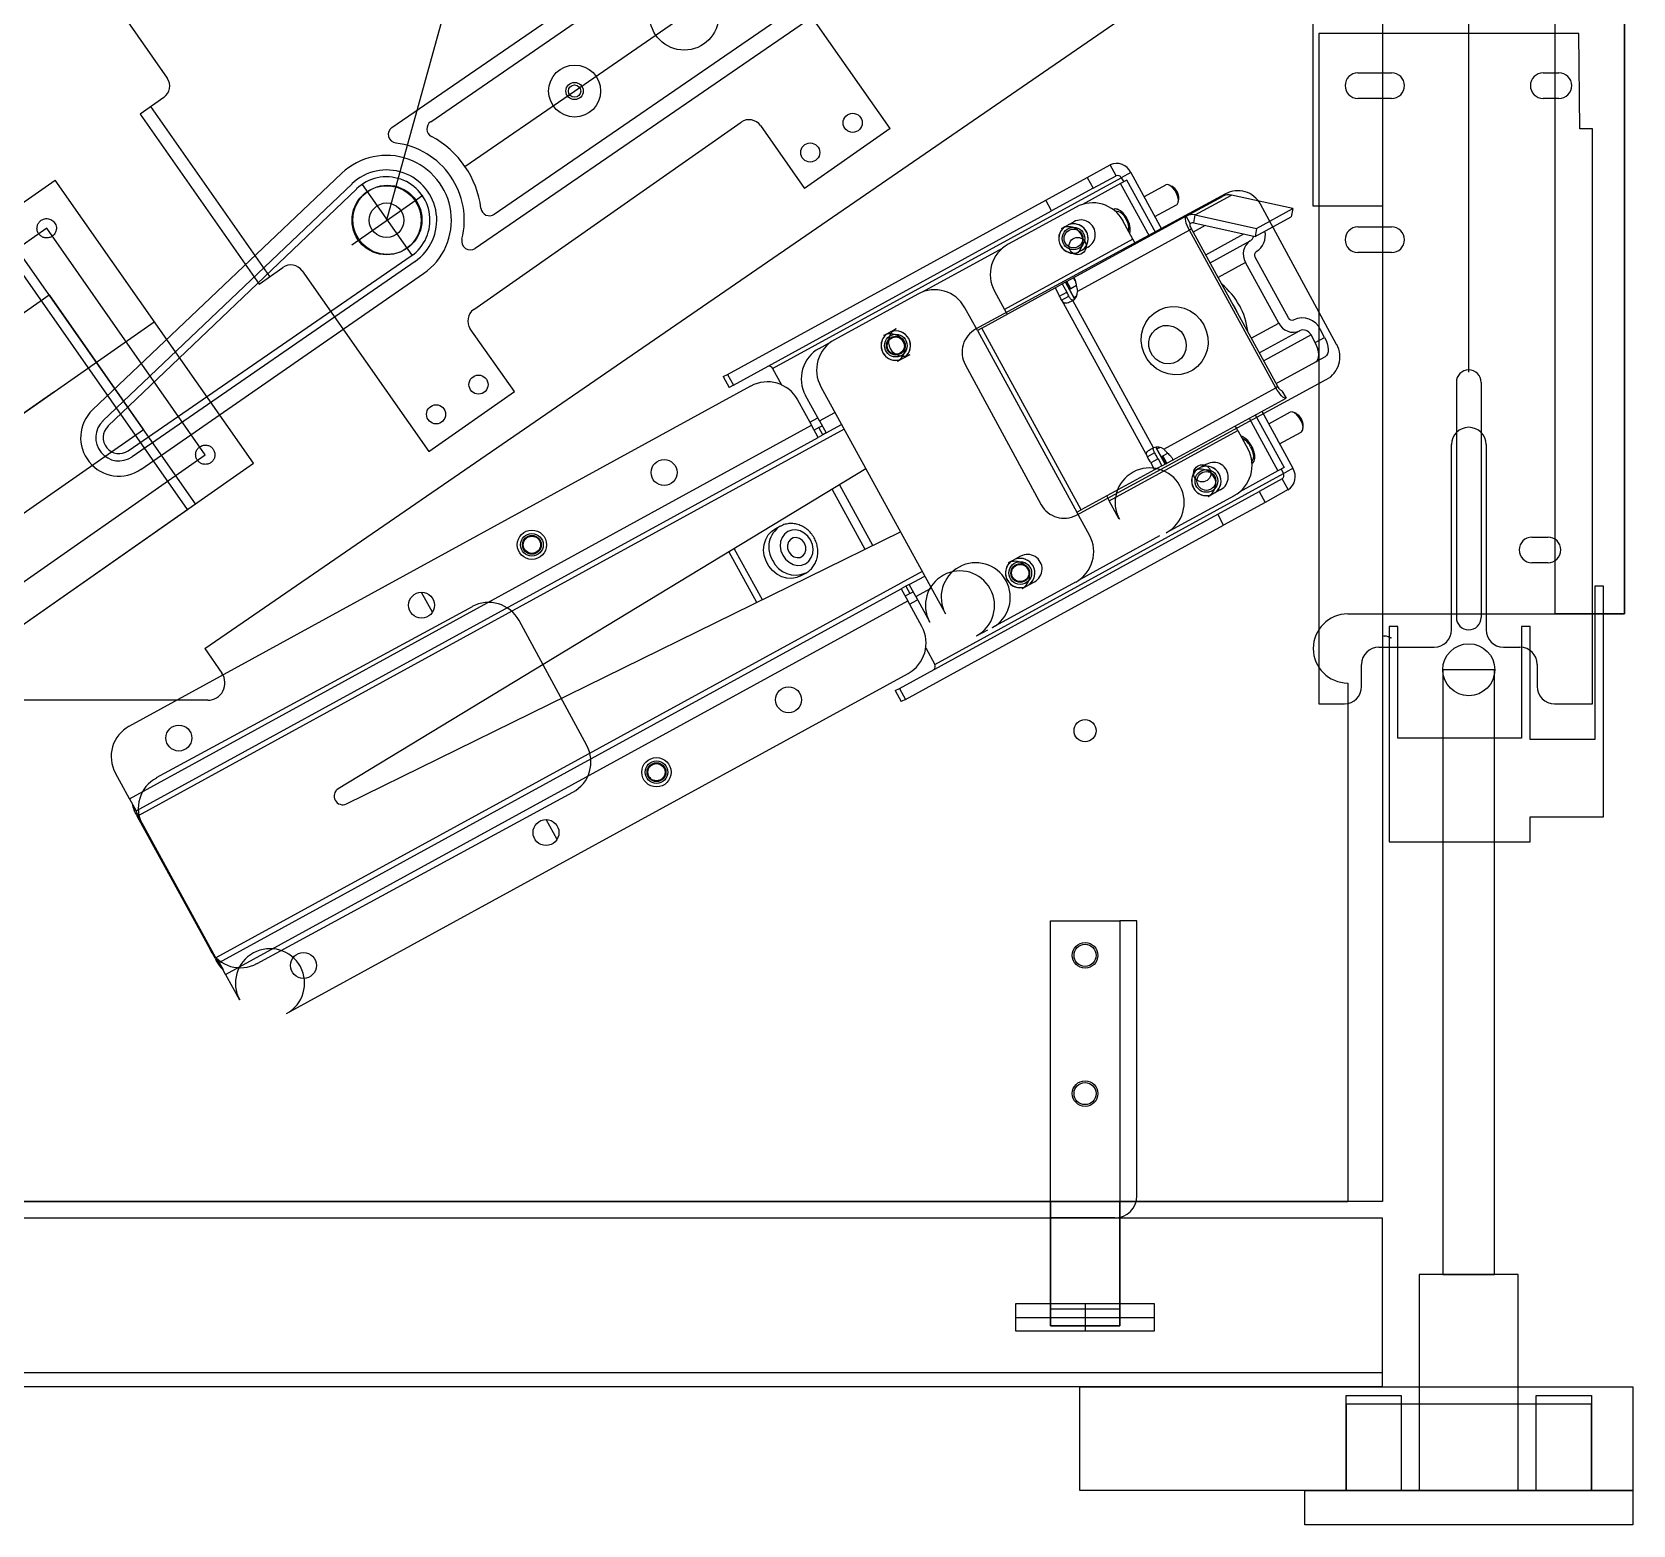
# Model space of a CAD drawing. Extents: x 0 to 23.2, y -2.3 to 46.
# Drawn here: x 11.48 to 23.06, y -2.34 to 8.46 of the extents above; entities that cross this region are included whole.
import ezdxf

# ---------------------------------------------------------------- set-up
doc = ezdxf.new("R2010")
doc.units = 0
doc.header["$LTSCALE"] = 5.77014
doc.header["$MEASUREMENT"] = 0
for name, color, linetype, true_color in [('1_250BIT_500DEP', 5, 'Continuous', 0x0000ff), ('3_250BIT_500TAB', 5, 'Continuous', 0x0000ff), ('6_125BIT_500DEP', 5, 'Continuous', 0x0000ff), ('7_VCARVE_BIT', 5, 'Continuous', 0x0000ff), ('8_250BIT_500OUTLINE', 5, 'Continuous', 0x0000ff), ('DF_COMPONENT', 4, 'Continuous', 0x00ffff)]:
    doc.layers.add(name, color=color, linetype=linetype, true_color=true_color)

msp = doc.modelspace()

# ---------------------------------------------------------------- linework, layer by layer
at = {"linetype": 'Continuous'}
for p, q in [((17.69, 7.761), (16.78, 9.061)), ((12.143, 8.581), (12.461, 8.126)), ((12.437, 7.987), (12.265, 7.866)), ((12.341, 7.92), (13.202, 6.69)), ((12.265, 7.866), (13.126, 6.636)), ((14.678, 6.452), (16.613, 7.807)), ((16.753, 7.783), (17.071, 7.328)), ((17.69, 7.761), (17.071, 7.328)), ((11.921, 5.726), (13.724, 7.439)), ((8.149, 4.936), (11.651, 7.388)), ((13.085, 5.34), (11.651, 7.388)), ((11.997, 5.646), (13.798, 7.362)), ((13.832, 7.326), (12.033, 5.608)), ((14.233, 6.845), (13.874, 7.357)), ((13.797, 6.921), (14.31, 7.28)), ((12.665, 5.047), (11.231, 7.094)), ((11.549, 7.098), (11.549, 7.098)), ((11.564, 7.077), (11.564, 7.077)), ((11.59, 7.04), (8.497, 4.875)), ((12.608, 5.006), (11.174, 7.054)), ((12.737, 5.402), (11.59, 7.04)), ((12.178, 5.43), (14.227, 6.84)), ((14.254, 6.8), (12.208, 5.387)), ((13.126, 6.636), (13.298, 6.757)), ((13.437, 6.732), (14.353, 5.424)), ((12.271, 5.296), (14.315, 6.713)), ((10.681, 5.91), (11.607, 6.558)), ((11.607, 6.558), (12.289, 5.583)), ((8.866, 3.912), (12.368, 6.364)), ((14.972, 5.858), (14.653, 6.313)), ((11.641, 5.855), (9.593, 4.421)), ((14.353, 5.424), (14.972, 5.858)), ((12.289, 5.583), (11.364, 4.935)), ((12.697, 5.459), (12.697, 5.459)), ((9.583, 2.888), (13.085, 5.34)), ((9.644, 3.237), (12.737, 5.402)), ((12.711, 5.438), (12.711, 5.438)), ((10.003, 3.182), (12.665, 5.047)), ((10.06, 3.223), (12.608, 5.006))]:
    msp.add_line(p, q, dxfattribs=at)
for centre, radius in [((17.419, 7.803), 0.069), ((17.112, 7.588), 0.069), ((14.054, 7.101), 0.25), ((14.048, 7.098), 0.125), ((14.713, 5.909), 0.069), ((14.406, 5.694), 0.069)]:
    msp.add_circle(centre, radius, dxfattribs=at)
for centre, radius, start, end in [((14.048, 7.098), 0.469, 304.7292, 133.5208), ((14.048, 7.099), 0.363, 304.6368, 133.6132), ((14.048, 7.098), 0.314, 304.7292, 133.8724), ((12.113, 5.525), 0.278, 133.5208, 304.7292), ((12.113, 5.525), 0.168, 133.6132, 304.6368), ((12.113, 5.525), 0.115, 133.6966, 304.5534)]:
    msp.add_arc(centre, radius, start, end, dxfattribs=at)
for points in [[(12.478, 8.051), (12.483, 8.077), (12.477, 8.104), (12.461, 8.126)], [(12.437, 7.987), (12.458, 8.002), (12.473, 8.025), (12.478, 8.051)], [(16.688, 7.824), (16.662, 7.829), (16.635, 7.823), (16.613, 7.807)], [(16.753, 7.783), (16.737, 7.804), (16.714, 7.819), (16.688, 7.824)], [(13.373, 6.773), (13.347, 6.778), (13.32, 6.772), (13.298, 6.757)], [(13.437, 6.732), (13.422, 6.754), (13.399, 6.769), (13.373, 6.773)], [(14.637, 6.388), (14.632, 6.362), (14.638, 6.335), (14.653, 6.313)], [(14.678, 6.452), (14.656, 6.437), (14.642, 6.414), (14.637, 6.388)]]:
    msp.add_open_spline(points, degree=3, dxfattribs=at)
for points, knots in [([(11.549, 7.098), (11.543, 7.092), (11.531, 7.081), (11.521, 7.059), (11.518, 7.034), (11.525, 7.01), (11.539, 6.99), (11.559, 6.975), (11.583, 6.969), (11.608, 6.971), (11.634, 6.983), (11.656, 7.009), (11.663, 7.047), (11.65, 7.082), (11.621, 7.106), (11.583, 7.114), (11.561, 7.103), (11.549, 7.098)], [0, 0, 0, 0, 0.055997, 0.111193, 0.16719, 0.223187, 0.278382, 0.334379, 0.390376, 0.445572, 0.501569, 0.58547, 0.666883, 0.750784, 0.834686, 0.916099, 1, 1, 1, 1]), ([(12.697, 5.459), (12.69, 5.454), (12.678, 5.443), (12.668, 5.42), (12.666, 5.396), (12.672, 5.372), (12.686, 5.351), (12.707, 5.337), (12.73, 5.331), (12.755, 5.333), (12.778, 5.343), (12.795, 5.361), (12.806, 5.383), (12.808, 5.408), (12.801, 5.432), (12.787, 5.452), (12.767, 5.467), (12.743, 5.473), (12.718, 5.471), (12.704, 5.463), (12.697, 5.459)], [0, 0, 0, 0, 0.055822, 0.110845, 0.166667, 0.222489, 0.277512, 0.333333, 0.389155, 0.444178, 0.5, 0.555822, 0.610845, 0.666667, 0.722489, 0.777511, 0.833333, 0.889155, 0.944178, 1, 1, 1, 1])]:
    msp.add_open_spline(points, degree=3, knots=knots, dxfattribs=at)
at = {"layer": '1_250BIT_500DEP', "linetype": 'Continuous'}
msp.add_circle((14.048, 7.098), 0.25, dxfattribs=at)
at = {"layer": '3_250BIT_500TAB', "linetype": 'Continuous'}
for p, q in [((20.115, 7.289), (18.308, 6.309)), ((20.919, 6.2), (20.369, 7.214)), ((18.233, 6.055), (18.783, 5.04)), ((19.038, 4.965), (20.844, 5.945)), ((14.667, 4.302), (12.382, 3.063)), ((15.496, 3.299), (15.006, 4.202)), ((13.111, 1.72), (15.395, 2.96)), ((12.282, 2.724), (12.772, 1.821))]:
    msp.add_line(p, q, dxfattribs=at)
for centre, radius, start, end in [((20.204, 7.124), 0.188, 28.4849, 118.4849), ((18.398, 6.144), 0.188, 118.4849, 208.4849), ((20.755, 6.11), 0.188, 298.4849, 28.4849), ((18.948, 5.13), 0.188, 208.4849, 298.4849), ((14.786, 4.083), 0.25, 28.4849, 118.4849), ((15.276, 3.18), 0.25, 298.4849, 28.4849), ((12.502, 2.843), 0.25, 118.4849, 208.4849), ((12.991, 1.94), 0.25, 208.4849, 298.4849)]:
    msp.add_arc(centre, radius, start, end, dxfattribs=at)
at = {"layer": '6_125BIT_500DEP', "linetype": 'Continuous'}
for p, q in [((21.785, 5.925), (21.785, 4.225)), ((21.965, 5.925), (21.965, 4.225))]:
    msp.add_line(p, q, dxfattribs=at)
for centre, start, end in [((21.875, 5.925), 0, 180), ((21.875, 4.225), 180, 0)]:
    msp.add_arc(centre, 0.09, start, end, dxfattribs=at)
at = {"layer": '7_VCARVE_BIT', "linetype": 'Continuous'}
for centre, radius in [((15.408, 8.033), 0.0445), ((19.046, 6.911), 0.0625), ((17.731, 6.191), 0.0625), ((19.947, 5.267), 0.0625), ((15.099, 4.75), 0.0625), ((18.631, 4.546), 0.0625), ((19.1, 3.405), 0.08), ((16, 3.105), 0.0625), ((19.1, 1.78), 0.08), ((19.1, 0.78), 0.08)]:
    msp.add_circle(centre, radius, dxfattribs=at)
at = {"layer": '8_250BIT_500OUTLINE', "linetype": 'Continuous'}
for p, q in [((23, 4.25), (23, 46)), ((21, 4.25), (23, 4.25)), ((21, 3.75), (21, 0)), ((1.5, 0), (21, 0))]:
    msp.add_line(p, q, dxfattribs=at)
msp.add_arc((21, 4), 0.25, 90, 270, dxfattribs=at)
at = {"layer": 'DF_COMPONENT', "linetype": 'Continuous'}
for p, q in [((22.5, 4.25), (22.5, 46)), ((23, 46), (23, 4.25)), ((20.75, 7.201), (20.75, 15.321)), ((21.25, 15.321), (21.25, 7.201)), ((14.087, 7.77), (18.508, 10.81)), ((14.367, 7.811), (18.579, 10.707)), ((14.964, 10.413), (14.048, 7.098)), ((14.827, 7.141), (19.24, 10.175)), ((14.689, 6.895), (19.311, 10.072)), ((21.875, 6), (21.875, 9.858)), ((12.734, 4), (20.671, 9.457)), ((21.25, 9.275), (21.25, 0)), ((15.408, 8.033), (16.201, 8.579)), ((20.79, 8.45), (20.79, 3.6)), ((22.67, 8.45), (20.79, 8.45)), ((22.677, 7.76), (22.67, 8.45)), ((21.073, 8.165), (21.317, 8.165)), ((22.413, 8.165), (22.527, 8.165)), ((14.614, 7.488), (15.408, 8.033)), ((20.98, 8.072), (20.98, 8.072)), ((21.41, 8.072), (21.41, 8.072)), ((22.32, 8.072), (22.32, 8.072)), ((22.62, 8.072), (22.62, 8.072)), ((21.317, 7.98), (21.073, 7.98)), ((22.527, 7.98), (22.413, 7.98)), ((22.77, 7.76), (22.677, 7.76)), ((22.77, 3.6), (22.77, 7.76)), ((19.114, 7.408), (19.282, 7.499)), ((19.158, 7.329), (19.325, 7.42)), ((19.325, 7.42), (19.282, 7.499)), ((19.43, 7.444), (19.362, 7.406)), ((19.43, 7.444), (19.656, 7.032)), ((16.84, 6.025), (19.362, 7.406)), ((18.815, 7.244), (19.114, 7.408)), ((19.158, 7.329), (18.858, 7.165)), ((19.356, 7.363), (19.081, 7.212)), ((19.114, 7.408), (19.158, 7.329)), ((19.402, 7.388), (19.356, 7.363)), ((19.565, 6.982), (19.356, 7.363)), ((19.362, 7.406), (19.379, 7.376)), ((19.611, 7.007), (19.402, 7.388)), ((19.682, 7.353), (19.527, 7.268)), ((19.683, 7.354), (19.682, 7.353)), ((19.698, 7.356), (19.683, 7.354)), ((19.714, 7.349), (19.698, 7.356)), ((19.727, 7.343), (19.71, 7.351)), ((19.732, 7.336), (19.714, 7.349)), ((19.748, 7.316), (19.732, 7.336)), ((19.762, 7.293), (19.748, 7.316)), ((16.513, 5.983), (18.815, 7.244)), ((19.035, 7.193), (18.544, 6.924)), ((18.858, 7.165), (18.815, 7.244)), ((19.317, 7.181), (19.302, 7.176)), ((19.316, 7.181), (19.302, 7.176)), ((19.317, 7.181), (19.304, 7.177)), ((19.335, 7.177), (19.316, 7.181)), ((19.335, 7.178), (19.317, 7.181)), ((19.335, 7.177), (19.317, 7.181)), ((19.605, 7.124), (19.761, 7.209)), ((19.761, 7.209), (19.766, 7.213)), ((19.771, 7.268), (19.762, 7.293)), ((19.766, 7.213), (19.773, 7.226)), ((19.775, 7.245), (19.771, 7.268)), ((19.773, 7.226), (19.775, 7.245)), ((19.775, 7.234), (19.777, 7.252)), ((19.832, 7.128), (20.094, 7.271)), ((19.897, 7.137), (20.159, 7.28)), ((20.602, 7.182), (20.159, 7.28)), ((20.34, 7.038), (20.602, 7.182)), ((20.602, 7.182), (20.591, 7.123)), ((21.25, 7.201), (20.75, 7.201)), ((16.556, 5.904), (18.858, 7.165)), ((18.929, 7.038), (19.019, 7.087)), ((19.832, 7.128), (19.017, 6.681)), ((19.355, 7.167), (19.335, 7.178)), ((19.355, 7.166), (19.335, 7.177)), ((19.355, 7.166), (19.335, 7.177)), ((19.375, 7.149), (19.355, 7.167)), ((19.375, 7.149), (19.355, 7.166)), ((19.375, 7.148), (19.355, 7.166)), ((19.446, 6.962), (19.374, 7.094)), ((19.394, 7.125), (19.375, 7.149)), ((19.394, 7.125), (19.375, 7.149)), ((19.393, 7.125), (19.375, 7.148)), ((19.409, 7.098), (19.393, 7.125)), ((19.409, 7.098), (19.394, 7.125)), ((19.409, 7.098), (19.394, 7.125)), ((19.421, 7.07), (19.409, 7.098)), ((19.42, 7.07), (19.409, 7.098)), ((19.42, 7.07), (19.409, 7.098)), ((19.427, 7.043), (19.42, 7.07)), ((19.426, 7.042), (19.42, 7.07)), ((19.427, 7.042), (19.421, 7.07)), ((19.826, 7.116), (19.828, 7.124)), ((19.826, 7.106), (19.826, 7.116)), ((19.828, 7.092), (19.826, 7.106)), ((19.828, 7.124), (19.832, 7.128)), ((19.832, 7.077), (19.828, 7.092)), ((19.861, 7.075), (19.832, 7.128)), ((19.838, 7.061), (19.832, 7.077)), ((19.859, 7.071), (19.86, 7.074)), ((19.859, 7.066), (19.859, 7.071)), ((19.86, 7.061), (19.859, 7.066)), ((19.86, 7.074), (19.861, 7.075)), ((19.887, 7.079), (19.897, 7.137)), ((19.887, 7.079), (20.33, 6.98)), ((19.897, 7.137), (20.34, 7.038)), ((20.33, 6.98), (20.591, 7.123)), ((19.446, 6.962), (18.516, 6.453)), ((19.855, 7.026), (19.046, 6.583)), ((19.423, 7.003), (19.427, 7.018)), ((19.424, 7.003), (19.427, 7.018)), ((19.424, 7.003), (19.427, 7.018)), ((19.427, 7.018), (19.426, 7.042)), ((19.427, 7.018), (19.427, 7.043)), ((19.427, 7.018), (19.427, 7.042)), ((19.465, 6.927), (19.446, 6.962)), ((19.846, 7.044), (19.838, 7.061)), ((19.855, 7.026), (19.846, 7.044)), ((19.87, 7.035), (19.855, 7.026)), ((20.479, 5.886), (19.855, 7.026)), ((19.861, 7.055), (19.86, 7.061)), ((19.864, 7.049), (19.861, 7.055)), ((19.867, 7.042), (19.864, 7.049)), ((19.87, 7.035), (19.867, 7.042)), ((20.495, 5.895), (19.87, 7.035)), ((19.969, 7.06), (19.882, 7.013)), ((19.972, 6.848), (20.247, 6.999)), ((20.004, 6.79), (20.295, 6.95)), ((20.295, 6.95), (20.295, 6.95)), ((20.34, 7.038), (20.33, 6.98)), ((20.98, 6.957), (20.98, 6.957)), ((21.073, 7.05), (21.317, 7.05)), ((21.41, 6.957), (21.41, 6.957)), ((17.923, 6.579), (18.502, 6.896)), ((19.119, 6.903), (19.029, 6.854)), ((20.338, 6.871), (20.338, 6.871)), ((21.317, 6.865), (21.073, 6.865)), ((20.261, 6.793), (20.062, 6.684)), ((20.501, 6.354), (20.261, 6.793)), ((20.57, 6.392), (20.329, 6.83)), ((18.352, 6.317), (18.883, 6.608)), ((18.883, 6.608), (18.935, 6.637)), ((18.883, 6.608), (18.914, 6.55)), ((18.958, 6.649), (18.935, 6.637)), ((18.935, 6.637), (18.967, 6.578)), ((18.958, 6.649), (18.959, 6.65)), ((18.958, 6.649), (19.024, 6.529)), ((18.962, 6.652), (18.959, 6.65)), ((19.024, 6.529), (18.959, 6.65)), ((18.968, 6.655), (18.962, 6.652)), ((18.991, 6.599), (18.962, 6.652)), ((19.017, 6.681), (18.968, 6.655)), ((18.997, 6.602), (18.968, 6.655)), ((18.997, 6.602), (18.991, 6.599)), ((19.038, 6.625), (18.997, 6.602)), ((19.029, 6.658), (19.017, 6.681)), ((17.891, 6.564), (17.288, 6.234)), ((18.444, 6.585), (18.516, 6.453)), ((18.914, 6.55), (18.967, 6.578)), ((18.929, 6.521), (18.982, 6.55)), ((18.929, 6.522), (19.551, 5.386)), ((18.991, 6.599), (18.987, 6.597)), ((19.595, 5.452), (19.012, 6.518)), ((19.019, 6.54), (19.038, 6.551)), ((20.167, 6.492), (20.183, 6.465)), ((18.321, 6.3), (18.231, 6.465)), ((18.516, 6.453), (18.536, 6.418)), ((19.539, 6.359), (19.566, 6.396)), ((19.566, 6.396), (19.599, 6.427)), ((19.599, 6.427), (19.638, 6.451)), ((19.638, 6.451), (19.681, 6.467)), ((19.681, 6.467), (19.726, 6.474)), ((19.726, 6.474), (19.772, 6.472)), ((19.772, 6.472), (19.817, 6.461)), ((19.817, 6.461), (19.859, 6.442)), ((19.859, 6.442), (19.898, 6.415)), ((19.898, 6.415), (19.931, 6.381)), ((19.931, 6.381), (19.958, 6.342)), ((20.183, 6.465), (20.198, 6.437)), ((20.608, 6.377), (20.609, 6.377)), ((17.733, 6.312), (17.643, 6.263)), ((18.352, 6.317), (18.321, 6.3)), ((18.321, 6.3), (19.041, 4.985)), ((19.072, 5.002), (18.352, 6.317)), ((19.506, 6.225), (19.509, 6.272)), ((19.509, 6.272), (19.52, 6.317)), ((19.52, 6.317), (19.539, 6.359)), ((19.569, 6.252), (19.585, 6.282)), ((19.585, 6.282), (19.608, 6.307)), ((19.608, 6.307), (19.636, 6.325)), ((19.636, 6.325), (19.668, 6.336)), ((19.668, 6.336), (19.702, 6.337)), ((19.702, 6.337), (19.736, 6.33)), ((19.736, 6.33), (19.767, 6.314)), ((19.767, 6.314), (19.794, 6.292)), ((19.794, 6.292), (19.814, 6.263)), ((19.814, 6.263), (19.827, 6.23)), ((19.958, 6.342), (19.976, 6.298)), ((19.976, 6.298), (19.987, 6.252)), ((20.302, 6.245), (20.501, 6.354)), ((20.652, 6.298), (20.361, 6.139)), ((20.734, 6.268), (20.392, 6.081)), ((20.652, 6.298), (20.652, 6.298)), ((20.764, 6.213), (20.734, 6.268)), ((20.832, 6.25), (20.802, 6.305)), ((17.177, 6.17), (17.259, 6.215)), ((19.513, 6.178), (19.506, 6.225)), ((19.528, 6.133), (19.513, 6.178)), ((19.561, 6.219), (19.569, 6.252)), ((19.562, 6.184), (19.561, 6.219)), ((19.571, 6.15), (19.562, 6.184)), ((19.588, 6.119), (19.571, 6.15)), ((19.828, 6.161), (19.816, 6.129)), ((19.827, 6.23), (19.832, 6.196)), ((19.832, 6.196), (19.828, 6.161)), ((19.982, 6.158), (19.967, 6.115)), ((19.989, 6.205), (19.982, 6.158)), ((19.987, 6.252), (19.989, 6.205)), ((20.764, 6.213), (20.832, 6.25)), ((20.774, 6.191), (20.764, 6.213)), ((20.783, 6.169), (20.774, 6.191)), ((20.788, 6.147), (20.783, 6.169)), ((20.79, 6.127), (20.788, 6.147)), ((20.832, 6.25), (20.843, 6.228)), ((20.843, 6.228), (20.851, 6.206)), ((20.851, 6.206), (20.856, 6.184)), ((20.858, 6.146), (20.854, 6.131)), ((20.856, 6.184), (20.859, 6.164)), ((20.859, 6.164), (20.858, 6.146)), ((16.84, 6.025), (16.905, 5.907)), ((17.744, 6.078), (17.834, 6.128)), ((19.55, 6.092), (19.528, 6.133)), ((19.58, 6.055), (19.55, 6.092)), ((19.616, 6.024), (19.58, 6.055)), ((19.611, 6.093), (19.588, 6.119)), ((19.64, 6.074), (19.611, 6.093)), ((19.657, 6.001), (19.616, 6.024)), ((19.673, 6.062), (19.64, 6.074)), ((19.707, 6.059), (19.673, 6.062)), ((19.74, 6.065), (19.707, 6.059)), ((19.771, 6.079), (19.74, 6.065)), ((19.797, 6.101), (19.771, 6.079)), ((19.816, 6.129), (19.797, 6.101)), ((19.914, 6.041), (19.878, 6.013)), ((19.944, 6.075), (19.914, 6.041)), ((19.967, 6.115), (19.944, 6.075)), ((20.483, 5.916), (20.769, 6.073)), ((20.837, 6.111), (20.769, 6.073)), ((20.769, 6.073), (20.779, 6.081)), ((20.779, 6.081), (20.785, 6.093)), ((20.785, 6.093), (20.789, 6.108)), ((20.789, 6.108), (20.79, 6.127)), ((20.847, 6.119), (20.837, 6.111)), ((20.854, 6.131), (20.847, 6.119)), ((16.483, 5.967), (16.513, 5.983)), ((16.483, 5.967), (16.526, 5.888)), ((16.513, 5.983), (16.556, 5.904)), ((19.701, 5.986), (19.657, 6.001)), ((19.747, 5.979), (19.701, 5.986)), ((19.793, 5.982), (19.747, 5.979)), ((19.837, 5.993), (19.793, 5.982)), ((19.878, 6.013), (19.837, 5.993)), ((12.186, 3.437), (16.682, 5.899)), ((16.556, 5.904), (16.526, 5.888)), ((17.021, 5.799), (17.122, 5.615)), ((17.179, 5.646), (17.078, 5.831)), ((17.189, 5.894), (18.09, 4.25)), ((19.669, 5.442), (20.479, 5.886)), ((19.732, 5.363), (20.553, 5.812)), ((20.495, 5.895), (20.479, 5.886)), ((20.489, 5.869), (20.479, 5.886)), ((20.5, 5.854), (20.489, 5.869)), ((20.499, 5.888), (20.495, 5.895)), ((20.503, 5.882), (20.499, 5.888)), ((20.51, 5.84), (20.5, 5.854)), ((20.507, 5.876), (20.503, 5.882)), ((20.511, 5.871), (20.507, 5.876)), ((20.521, 5.828), (20.51, 5.84)), ((20.515, 5.868), (20.511, 5.871)), ((20.519, 5.866), (20.515, 5.868)), ((20.522, 5.865), (20.519, 5.866)), ((20.531, 5.819), (20.521, 5.828)), ((20.524, 5.865), (20.522, 5.865)), ((20.524, 5.865), (20.553, 5.812)), ((20.539, 5.814), (20.531, 5.819)), ((20.547, 5.811), (20.539, 5.814)), ((20.553, 5.812), (20.547, 5.811)), ((17.179, 5.646), (17.291, 5.707)), ((20.331, 5.691), (20.54, 5.31)), ((20.377, 5.716), (20.602, 5.304)), ((20.583, 5.709), (20.427, 5.623)), ((20.584, 5.709), (20.583, 5.709)), ((20.598, 5.711), (20.584, 5.709)), ((20.615, 5.705), (20.598, 5.711)), ((20.628, 5.699), (20.611, 5.707)), ((20.632, 5.691), (20.615, 5.705)), ((20.649, 5.672), (20.632, 5.691)), ((12.188, 2.913), (17.122, 5.615)), ((17.358, 5.586), (12.251, 2.789)), ((17.11, 5.637), (17.167, 5.668)), ((17.17, 5.527), (17.122, 5.615)), ((17.175, 5.599), (17.141, 5.58)), ((17.175, 5.599), (17.198, 5.611)), ((17.204, 5.546), (17.175, 5.599)), ((17.179, 5.646), (17.227, 5.559)), ((17.227, 5.559), (17.204, 5.546)), ((17.227, 5.559), (17.339, 5.62)), ((19.275, 5.067), (20.205, 5.576)), ((20.205, 5.576), (20.186, 5.611)), ((20.205, 5.576), (20.277, 5.445)), ((20.286, 5.666), (20.495, 5.285)), ((20.506, 5.48), (20.662, 5.565)), ((20.663, 5.648), (20.649, 5.672)), ((20.662, 5.565), (20.666, 5.568)), ((20.672, 5.624), (20.663, 5.648)), ((20.666, 5.568), (20.674, 5.582)), ((20.676, 5.601), (20.672, 5.624)), ((20.674, 5.582), (20.676, 5.601)), ((20.675, 5.589), (20.678, 5.608)), ((21.875, 5.6), (21.875, 5.6)), ((12.236, 2.826), (17.17, 5.527)), ((17.204, 5.546), (17.17, 5.527)), ((19.612, 5.456), (19.679, 5.334)), ((19.679, 5.334), (19.612, 5.456)), ((19.619, 5.444), (19.64, 5.455)), ((20.235, 5.533), (20.227, 5.535)), ((20.235, 5.533), (20.228, 5.535)), ((20.235, 5.533), (20.228, 5.535)), ((20.255, 5.522), (20.235, 5.533)), ((20.255, 5.522), (20.235, 5.533)), ((20.255, 5.522), (20.235, 5.533)), ((20.276, 5.504), (20.255, 5.522)), ((20.276, 5.504), (20.255, 5.522)), ((20.275, 5.504), (20.255, 5.522)), ((20.294, 5.481), (20.275, 5.504)), ((20.294, 5.481), (20.276, 5.504)), ((20.294, 5.481), (20.276, 5.504)), ((20.31, 5.454), (20.294, 5.481)), ((20.31, 5.454), (20.294, 5.481)), ((20.31, 5.454), (20.294, 5.481)), ((20.297, 5.459), (20.309, 5.433)), ((20.321, 5.425), (20.31, 5.454)), ((20.321, 5.425), (20.31, 5.454)), ((20.321, 5.425), (20.31, 5.454)), ((21.75, 4.135), (21.75, 5.475)), ((22, 5.475), (22, 4.135)), ((19.603, 5.415), (19.551, 5.386)), ((19.628, 5.371), (19.576, 5.342)), ((19.576, 5.342), (19.603, 5.292)), ((19.628, 5.371), (19.656, 5.321)), ((19.654, 5.389), (19.65, 5.387)), ((19.654, 5.389), (19.661, 5.393)), ((19.683, 5.336), (19.654, 5.389)), ((19.656, 5.321), (19.679, 5.334)), ((19.661, 5.393), (19.699, 5.413)), ((19.69, 5.34), (19.661, 5.393)), ((19.683, 5.336), (19.679, 5.334)), ((19.679, 5.334), (19.679, 5.334)), ((19.683, 5.336), (19.69, 5.34)), ((19.69, 5.34), (19.732, 5.363)), ((19.979, 5.333), (19.889, 5.284)), ((20.312, 5.366), (20.305, 5.358)), ((20.307, 5.339), (20.312, 5.342)), ((20.307, 5.34), (20.312, 5.342)), ((20.309, 5.433), (20.316, 5.407)), ((20.309, 5.341), (20.312, 5.342)), ((20.317, 5.384), (20.312, 5.366)), ((20.312, 5.342), (20.322, 5.355)), ((20.312, 5.342), (20.322, 5.354)), ((20.312, 5.342), (20.322, 5.354)), ((20.316, 5.407), (20.317, 5.384)), ((20.327, 5.398), (20.321, 5.425)), ((20.327, 5.398), (20.321, 5.425)), ((20.327, 5.398), (20.321, 5.425)), ((20.322, 5.354), (20.328, 5.374)), ((20.322, 5.355), (20.328, 5.374)), ((20.322, 5.354), (20.327, 5.374)), ((20.328, 5.374), (20.327, 5.398)), ((20.328, 5.374), (20.327, 5.398)), ((20.327, 5.374), (20.327, 5.398)), ((17.515, 5.299), (13.699, 2.985)), ((18.012, 3.885), (20.534, 5.266)), ((19.603, 5.292), (19.072, 5.002)), ((19.656, 5.321), (19.603, 5.292)), ((20.495, 5.285), (20.219, 5.134)), ((20.526, 5.227), (20.359, 5.136)), ((20.54, 5.31), (20.495, 5.285)), ((20.517, 5.297), (20.534, 5.266)), ((20.569, 5.149), (20.526, 5.227)), ((20.534, 5.266), (20.602, 5.304)), ((17.271, 5.151), (17.507, 4.719)), ((17.324, 5.183), (17.563, 4.747)), ((19.256, 5.102), (19.275, 5.067)), ((20.178, 5.105), (19.687, 4.836)), ((19.99, 5.1), (20.08, 5.149)), ((20.059, 4.972), (20.359, 5.136)), ((20.359, 5.136), (20.402, 5.057)), ((20.569, 5.149), (20.402, 5.057)), ((19.041, 4.985), (19.072, 5.002)), ((19.131, 4.82), (19.041, 4.985)), ((19.347, 4.936), (19.275, 5.067)), ((20.402, 5.057), (20.102, 4.893)), ((16.895, 4.884), (16.856, 4.863)), ((17.757, 3.711), (20.059, 4.972)), ((17.8, 3.632), (20.102, 4.893)), ((20.102, 4.893), (20.059, 4.972)), ((13.759, 2.876), (17.764, 4.845)), ((16.775, 4.712), (16.779, 4.752)), ((16.779, 4.752), (16.79, 4.788)), ((16.79, 4.788), (16.808, 4.821)), ((16.808, 4.821), (16.833, 4.847)), ((16.833, 4.847), (16.856, 4.862)), ((16.898, 4.773), (16.895, 4.74)), ((16.909, 4.803), (16.898, 4.773)), ((16.927, 4.828), (16.909, 4.803)), ((16.95, 4.846), (16.927, 4.828)), ((16.954, 4.771), (16.947, 4.748)), ((16.947, 4.748), (16.948, 4.723)), ((16.979, 4.856), (16.95, 4.846)), ((16.969, 4.789), (16.954, 4.771)), ((16.988, 4.8), (16.969, 4.789)), ((17.009, 4.858), (16.979, 4.856)), ((17.011, 4.802), (16.988, 4.8)), ((17.04, 4.851), (17.009, 4.858)), ((17.035, 4.796), (17.011, 4.802)), ((17.055, 4.781), (17.035, 4.796)), ((17.069, 4.835), (17.04, 4.851)), ((17.071, 4.761), (17.055, 4.781)), ((17.095, 4.813), (17.069, 4.835)), ((17.08, 4.736), (17.071, 4.761)), ((17.115, 4.785), (17.095, 4.813)), ((17.128, 4.753), (17.115, 4.785)), ((17.133, 4.719), (17.128, 4.753)), ((19.062, 4.5), (19.641, 4.817)), ((22.332, 4.805), (22.448, 4.805)), ((16.524, 4.698), (16.724, 4.334)), ((16.563, 4.722), (16.765, 4.354)), ((16.78, 4.672), (16.775, 4.712)), ((16.793, 4.632), (16.78, 4.672)), ((16.813, 4.596), (16.793, 4.632)), ((16.895, 4.74), (16.9, 4.706)), ((16.9, 4.706), (16.913, 4.675)), ((16.913, 4.675), (16.933, 4.646)), ((16.933, 4.646), (16.959, 4.624)), ((16.948, 4.723), (16.957, 4.698)), ((16.957, 4.698), (16.973, 4.678)), ((16.973, 4.678), (16.994, 4.663)), ((16.994, 4.663), (17.017, 4.657)), ((17.017, 4.657), (17.04, 4.659)), ((17.04, 4.659), (17.059, 4.67)), ((17.059, 4.67), (17.074, 4.688)), ((17.074, 4.688), (17.081, 4.711)), ((17.078, 4.613), (17.102, 4.632)), ((17.081, 4.711), (17.08, 4.736)), ((17.102, 4.632), (17.119, 4.657)), ((17.119, 4.657), (17.13, 4.686)), ((17.13, 4.686), (17.133, 4.719)), ((18.633, 4.667), (18.544, 4.618)), ((22.24, 4.713), (22.24, 4.713)), ((22.54, 4.713), (22.54, 4.713)), ((17.921, 4.558), (12.814, 1.762)), ((16.839, 4.564), (16.813, 4.596)), ((16.871, 4.538), (16.839, 4.564)), ((16.906, 4.519), (16.871, 4.538)), ((16.943, 4.509), (16.906, 4.519)), ((16.959, 4.624), (16.988, 4.608)), ((16.988, 4.608), (17.019, 4.601)), ((17.041, 4.525), (17.016, 4.514)), ((17.019, 4.601), (17.049, 4.603)), ((17.041, 4.525), (17.08, 4.546)), ((17.049, 4.603), (17.078, 4.613)), ((17.827, 4.462), (17.94, 4.524)), ((22.448, 4.62), (22.332, 4.62)), ((12.837, 1.729), (17.77, 4.431)), ((14.38, 4.263), (14.301, 4.406)), ((16.98, 4.507), (16.943, 4.509)), ((17.016, 4.514), (16.98, 4.507)), ((17.804, 4.45), (17.77, 4.431)), ((17.77, 4.431), (17.818, 4.344)), ((17.827, 4.462), (17.804, 4.45)), ((17.804, 4.45), (17.833, 4.397)), ((17.875, 4.375), (17.827, 4.462)), ((17.833, 4.397), (17.856, 4.41)), ((17.875, 4.375), (17.987, 4.437)), ((18.429, 4.151), (19.032, 4.481)), ((18.644, 4.434), (18.734, 4.483)), ((22.85, 4.45), (22.787, 4.45)), ((22.787, 4.45), (22.787, 3.342)), ((22.85, 2.783), (22.85, 4.45)), ((12.884, 1.642), (17.818, 4.344)), ((17.833, 4.397), (17.799, 4.378)), ((17.919, 4.159), (17.818, 4.344)), ((17.83, 4.321), (17.887, 4.353)), ((17.875, 4.375), (17.976, 4.19)), ((23, 4.25), (22.5, 4.25)), ((18.315, 4.091), (18.397, 4.136)), ((21.261, 4.088), (21.257, 4.085)), ((21.269, 4.089), (21.261, 4.088)), ((21.279, 4.088), (21.269, 4.089)), ((21.291, 4.084), (21.279, 4.088)), ((21.304, 4.077), (21.291, 4.084)), ((21.363, 4.16), (21.3, 4.16)), ((21.3, 4.16), (21.3, 2.6)), ((21.314, 4.078), (21.306, 4.076)), ((21.315, 4.071), (21.314, 4.078)), ((21.363, 3.35), (21.363, 4.16)), ((22.32, 4.16), (22.257, 4.16)), ((22.257, 4.16), (22.257, 3.35)), ((22.32, 3.342), (22.32, 4.16)), ((12.734, 4), (12.857, 3.821)), ((17.947, 4.004), (18.012, 3.885)), ((21.225, 4.01), (21.625, 4.01)), ((22.125, 4.01), (22.245, 4.01)), ((21.1, 3.725), (21.1, 3.885)), ((21.688, 3.846), (21.688, -0.529)), ((22.062, 3.846), (21.688, 3.846)), ((22.062, -0.529), (22.062, 3.846)), ((22.37, 3.885), (22.37, 3.725)), ((13.325, 1.358), (17.82, 3.82)), ((17.727, 3.695), (17.757, 3.711)), ((17.757, 3.711), (17.8, 3.632)), ((12.754, 3.625), (10.617, 3.625)), ((17.727, 3.695), (17.77, 3.616)), ((17.8, 3.632), (17.77, 3.616)), ((20.79, 3.6), (20.975, 3.6)), ((22.495, 3.6), (22.77, 3.6)), ((22.257, 3.35), (21.363, 3.35)), ((22.787, 3.342), (22.32, 3.342)), ((12.188, 2.913), (12.087, 3.098)), ((12.188, 2.913), (12.236, 2.826)), ((12.207, 2.878), (12.207, 2.878)), ((12.236, 2.826), (12.207, 2.878)), ((12.236, 2.826), (12.236, 2.826)), ((12.251, 2.789), (12.245, 2.786)), ((12.808, 1.759), (12.245, 2.786)), ((12.814, 1.762), (12.251, 2.789)), ((22.32, 2.6), (22.32, 2.783)), ((22.32, 2.783), (22.85, 2.783)), ((15.281, 2.618), (15.202, 2.762)), ((21.3, 2.6), (22.32, 2.6)), ((18.85, 2.03), (19.35, 2.03)), ((18.85, -0.9), (18.85, 2.03)), ((19.475, 2.03), (19.35, 2.03)), ((19.35, 2.03), (19.35, -0.12)), ((19.35, 2.03), (19.35, -0.9)), ((19.475, 0.04), (19.475, 2.03)), ((12.814, 1.762), (12.808, 1.759)), ((12.836, 1.729), (12.865, 1.677)), ((12.837, 1.729), (12.836, 1.729)), ((12.884, 1.642), (12.837, 1.729)), ((12.865, 1.677), (12.865, 1.677)), ((12.884, 1.642), (12.985, 1.457)), ((21.25, 0), (0, 0)), ((21.25, 0), (0, 0)), ((18.85, 0), (19.35, 0)), ((18.85, -0.12), (18.85, 0)), ((18.85, 0), (18.85, -0.9)), ((19.35, 0), (18.85, 0)), ((19.35, 0), (19.35, -0.12)), ((19.35, -0.9), (19.35, 0)), ((21.25, -0.121), (1.75, -0.121)), ((19.315, -0.12), (18.85, -0.12)), ((21.25, -1.34), (21.25, -0.121)), ((21.517, -0.529), (21.517, -2.091)), ((22.233, -0.529), (21.517, -0.529)), ((21.688, -0.529), (22.062, -0.529)), ((22.233, -2.091), (22.233, -0.529)), ((18.6, -0.94), (18.6, -0.74)), ((18.6, -0.74), (19.6, -0.74)), ((19.35, -0.78), (18.85, -0.78)), ((18.85, -0.78), (18.85, -0.9)), ((19.1, -0.74), (19.1, -0.94)), ((19.35, -0.9), (19.35, -0.78)), ((19.6, -0.74), (19.6, -0.94)), ((18.6, -0.84), (19.6, -0.84)), ((18.85, -0.9), (19.35, -0.9)), ((18.85, -0.9), (19.35, -0.9)), ((19.35, -0.9), (18.85, -0.9)), ((19.6, -0.94), (18.6, -0.94)), ((21.25, -1.24), (1.75, -1.24)), ((21.25, -1.34), (21.25, -1.24)), ((1.75, -1.34), (21.25, -1.34)), ((1.75, -1.34), (21.25, -1.34)), ((19.062, -1.341), (23.062, -1.341)), ((19.062, -2.091), (19.062, -1.341)), ((23.062, -1.341), (23.062, -2.091)), ((20.988, -1.404), (21.387, -1.404)), ((20.988, -2.091), (20.988, -1.404)), ((20.988, -1.466), (20.988, -2.091)), ((22.762, -1.466), (20.988, -1.466)), ((21.387, -1.404), (21.387, -2.091)), ((22.363, -1.404), (22.762, -1.404)), ((22.363, -2.091), (22.363, -1.404)), ((22.762, -1.404), (22.762, -2.091)), ((22.762, -2.091), (22.762, -1.466)), ((23.062, -2.091), (19.062, -2.091)), ((20.688, -2.341), (20.688, -2.091)), ((20.688, -2.091), (23.062, -2.091)), ((21.387, -2.091), (20.988, -2.091)), ((21.188, -2.091), (22.562, -2.091)), ((21.517, -2.091), (22.233, -2.091)), ((22.762, -2.091), (22.363, -2.091)), ((23.062, -2.091), (23.062, -2.341)), ((23.062, -2.341), (20.688, -2.341))]:
    msp.add_line(p, q, dxfattribs=at)
for centre, radius in [((16.201, 8.579), 0.25), ((15.408, 8.033), 0.188), ((15.408, 8.033), 0.0625), ((19.016, 6.966), 0.082), ((19.016, 6.966), 0.068), ((17.731, 6.191), 0.082), ((17.731, 6.191), 0.068), ((16.055, 5.273), 0.0938), ((19.977, 5.212), 0.082), ((19.977, 5.212), 0.068), ((15.099, 4.75), 0.106), ((15.099, 4.75), 0.106), ((15.099, 4.75), 0.082), ((15.099, 4.75), 0.068), ((18.631, 4.546), 0.082), ((18.631, 4.546), 0.068), ((14.301, 4.313), 0.0938), ((21.875, 3.846), 0.188), ((16.955, 3.629), 0.0938), ((12.546, 3.352), 0.0938), ((16, 3.105), 0.106), ((16, 3.105), 0.106), ((16, 3.105), 0.082), ((16, 3.105), 0.068), ((15.201, 2.668), 0.0938), ((19.1, 1.78), 0.0925), ((13.447, 1.707), 0.0938), ((19.1, 0.78), 0.0925)]:
    msp.add_circle(centre, radius, dxfattribs=at)
for centre, radius, start, end in [((21.073, 8.072), 0.0925, 90, 180), ((21.317, 8.072), 0.0925, 0, 90), ((22.413, 8.072), 0.0925, 90, 180), ((22.527, 8.072), 0.0925, 0, 90), ((21.073, 8.072), 0.0925, 180, 270), ((21.317, 8.072), 0.0925, 270, 0), ((22.413, 8.072), 0.0925, 180, 270), ((22.527, 8.072), 0.0925, 270, 0), ((14.123, 7.719), 0.0625, 124.5085, 263.0989), ((14.402, 7.759), 0.0625, 124.5085, 241.7881), ((14.048, 7.098), 0.562, 345.9181, 83.0989), ((14.048, 7.098), 0.688, 7.2289, 61.7881), ((19.328, 7.396), 0.113, 24.8937, 114.3052), ((19.336, 7.394), 0.0282, 24.8957, 114.3038), ((19.679, 7.258), 0.0984, 356.9694, 60.4427), ((14.792, 7.193), 0.0625, 187.2289, 304.5085), ((19.155, 6.974), 0.25, 28.7062, 118.7059), ((20.138, 7.189), 0.0932, 77.2054, 118.5345), ((19.016, 6.966), 0.106, 355.5475, 110.8306), ((19.016, 6.966), 0.106, 308.3334, 109.0788), ((19.069, 6.995), 0.105, 298.7061, 118.7061), ((19.311, 7.073), 0.0914, 19.3696, 86.1854), ((19.296, 7.038), 0.12, 351.1875, 32.7932), ((19.876, 7.046), 0.0932, 77.2042, 118.535), ((19.879, 7.042), 0.0373, 77.2001, 118.5392), ((14.654, 6.946), 0.0625, 165.9181, 304.5085), ((19.016, 6.966), 0.106, 126.5826, 290.8296), ((19.016, 6.966), 0.107, 128.334, 289.0781), ((18.979, 6.946), 0.105, 298.7061, 118.7061), ((19.016, 6.966), 0.106, 306.5815, 355.5496), ((20.357, 6.854), 0.114, 123.1078, 212.5173), ((20.269, 6.996), 0.0532, 299.4893, 345.0094), ((20.267, 6.988), 0.137, 301.2239, 13.1076), ((21.073, 6.957), 0.0925, 90, 180), ((21.073, 6.957), 0.0925, 180, 270), ((21.317, 6.957), 0.0925, 0, 90), ((21.317, 6.957), 0.0925, 270, 0), ((18.664, 6.705), 0.25, 118.7058, 208.7063), ((20.354, 6.846), 0.0294, 123.1067, 212.5192), ((19.759, 6.233), 0.52, 28.6773, 50.6052), ((18.011, 6.345), 0.25, 28.7062, 118.7059), ((17.678, 5.884), 1.404, 27.0077, 28.309), ((17.731, 5.913), 1.404, 27.0077, 28.309), ((18.962, 6.585), 0.084, 306.5712, 358.6603), ((19.76, 6.233), 0.52, 6.807, 28.7349), ((20.596, 6.404), 0.0294, 204.8929, 294.3054), ((20.669, 6.244), 0.147, 24.894, 114.305), ((17.731, 6.191), 0.107, 128.334, 289.0781), ((17.731, 6.191), 0.106, 126.5815, 175.5496), ((17.693, 6.171), 0.105, 298.7061, 118.7061), ((17.783, 6.22), 0.105, 118.7061, 298.7061), ((17.731, 6.191), 0.106, 306.5819, 110.8302), ((17.731, 6.191), 0.106, 308.3334, 109.0788), ((20.605, 6.402), 0.114, 204.8948, 294.3043), ((20.677, 6.242), 0.0621, 24.8936, 114.3057), ((17.297, 5.951), 0.25, 118.7058, 208.7063), ((17.408, 6.014), 0.25, 118.7058, 208.7063), ((17.731, 6.191), 0.106, 175.5484, 290.8297), ((16.815, 6.014), 0.0282, 24.8921, 114.3052), ((16.802, 5.679), 0.25, 28.7062, 118.7059), ((20.579, 5.613), 0.0984, 356.9694, 60.4427), ((21.875, 5.475), 0.125, 90, 180), ((21.875, 5.475), 0.125, 0, 90), ((19.622, 5.372), 0.0846, 56.2615, 108.5075), ((20.058, 5.325), 0.25, 298.7062, 28.7059), ((20.188, 5.409), 0.12, 24.6189, 66.2247), ((18.324, 4.659), 1.426, 28.6343, 30.6538), ((18.379, 4.689), 1.423, 28.6308, 30.6549), ((20.03, 5.241), 0.105, 298.7061, 118.7061), ((19.567, 5.056), 0.25, 298.7061, 208.706), ((19.977, 5.212), 0.107, 128.334, 289.0781), ((19.977, 5.212), 0.106, 126.5815, 175.5496), ((19.977, 5.212), 0.106, 175.5484, 290.8297), ((19.94, 5.192), 0.105, 298.7061, 118.7061), ((19.977, 5.212), 0.106, 306.5819, 110.8302), ((19.977, 5.212), 0.106, 308.3334, 109.0788), ((20.51, 5.251), 0.0282, 303.1116, 32.5132), ((20.507, 5.243), 0.113, 303.1078, 32.5176), ((16.992, 4.733), 0.18, 122.5343, 212.9687), ((18.912, 4.7), 0.25, 298.7062, 28.7059), ((22.332, 4.713), 0.0925, 90, 180), ((22.448, 4.713), 0.0925, 0, 90), ((17.005, 4.71), 0.18, 204.469, 294.4069), ((18.631, 4.546), 0.106, 306.5819, 110.8302), ((18.631, 4.546), 0.106, 308.3334, 109.0788), ((18.684, 4.575), 0.105, 298.7061, 118.7061), ((22.332, 4.713), 0.0925, 180, 270), ((22.448, 4.713), 0.0925, 270, 0), ((18.195, 4.311), 0.25, 298.7061, 208.706), ((18.309, 4.37), 0.25, 298.7061, 208.706), ((18.631, 4.546), 0.107, 128.334, 289.0781), ((18.631, 4.546), 0.106, 175.5484, 290.8297), ((18.631, 4.546), 0.106, 126.5815, 175.5496), ((18.594, 4.526), 0.105, 298.7061, 118.7061), ((17.7, 4.039), 0.25, 298.7062, 28.7059), ((21.625, 4.135), 0.125, 270, 0), ((22.125, 4.135), 0.125, 180, 270), ((21.225, 3.885), 0.125, 90, 180), ((22.245, 3.885), 0.125, 0, 90), ((17.989, 3.87), 0.0282, 303.1102, 32.5169), ((12.754, 3.75), 0.125, 270, 34.5085), ((20.975, 3.725), 0.125, 270, 0), ((22.495, 3.725), 0.125, 180, 270), ((12.306, 3.218), 0.25, 118.7058, 208.7063), ((13.731, 2.932), 0.0625, 121.4852, 295.927), ((12.441, 2.921), 0.238, 190.3832, 214.6267), ((12.329, 2.843), 0.0943, 190.3822, 214.6298), ((13.027, 1.851), 0.238, 202.7855, 227.0289), ((12.901, 1.798), 0.0943, 202.7823, 227.03), ((13.205, 1.578), 0.25, 298.7061, 208.706), ((19.315, 0.04), 0.16, 270, 0)]:
    msp.add_arc(centre, radius, start, end, dxfattribs=at)
for points, knots in [([(19.017, 6.681), (19.018, 6.681), (19.019, 6.681), (19.023, 6.676), (19.027, 6.667), (19.03, 6.657), (19.033, 6.643), (19.036, 6.627), (19.04, 6.606), (19.044, 6.591), (19.046, 6.583)], [0, 0, 0, 0, 0.148994, 0.281429, 0.398041, 0.499918, 0.59916, 0.715052, 0.848475, 1, 1, 1, 1]), ([(19.012, 6.518), (19.006, 6.514), (18.995, 6.508), (18.977, 6.5), (18.959, 6.495), (18.941, 6.502), (18.933, 6.514), (18.929, 6.521)], [0, 0, 0, 0, 0.151889, 0.285791, 0.50097, 0.719492, 1, 1, 1, 1]), ([(19.011, 6.52), (19.011, 6.52), (19.008, 6.52), (19.004, 6.521), (18.999, 6.525), (18.991, 6.534), (18.986, 6.543), (18.982, 6.55)], [0, 0, 0, 0, 0.064265, 0.182494, 0.321973, 0.502958, 1, 1, 1, 1]), ([(19.551, 5.386), (19.548, 5.393), (19.542, 5.405), (19.547, 5.423), (19.561, 5.434), (19.578, 5.444), (19.589, 5.449), (19.595, 5.452)], [0, 0, 0, 0, 0.282736, 0.498991, 0.716433, 0.849778, 1, 1, 1, 1]), ([(19.603, 5.415), (19.6, 5.421), (19.595, 5.43), (19.593, 5.441), (19.593, 5.446), (19.594, 5.449), (19.595, 5.451), (19.595, 5.451)], [0, 0, 0, 0, 0.518904, 0.707406, 0.852179, 0.980964, 1, 1, 1, 1]), ([(19.669, 5.442), (19.675, 5.436), (19.685, 5.425), (19.7, 5.41), (19.712, 5.398), (19.721, 5.389), (19.728, 5.38), (19.732, 5.372), (19.734, 5.366), (19.733, 5.364), (19.732, 5.363)], [0, 0, 0, 0, 0.151212, 0.284538, 0.40055, 0.500131, 0.601478, 0.717891, 0.850483, 1, 1, 1, 1]), ([(17.079, 4.546), (17.089, 4.552), (17.109, 4.564), (17.132, 4.59), (17.151, 4.62), (17.163, 4.655), (17.168, 4.691), (17.166, 4.729), (17.157, 4.767), (17.141, 4.802), (17.118, 4.835), (17.09, 4.862), (17.058, 4.884), (17.023, 4.898), (16.986, 4.905), (16.949, 4.903), (16.918, 4.896), (16.902, 4.887), (16.896, 4.883)], [0, 0, 0, 0, 0.060458, 0.122957, 0.185468, 0.248373, 0.311897, 0.376093, 0.440885, 0.506152, 0.571783, 0.637665, 0.703659, 0.76955, 0.835043, 0.89984, 0.963781, 1, 1, 1, 1])]:
    msp.add_open_spline(points, degree=3, knots=knots, dxfattribs=at)

doc.saveas('drawing.dxf')
